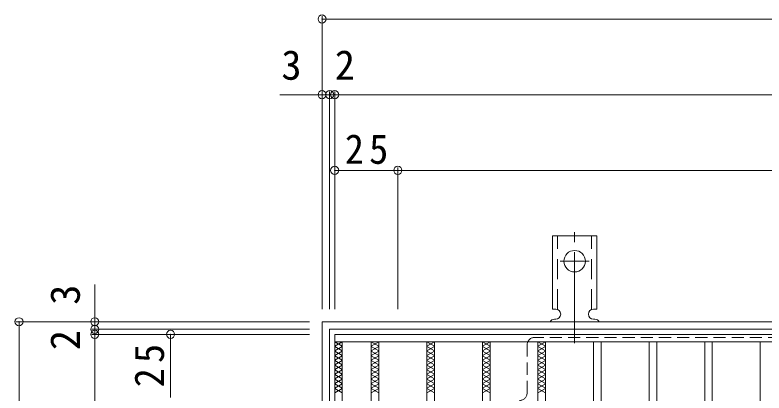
# Model space of a CAD drawing. Units: millimetres at full size, sheet at 1:4. Extents: x -859 to 1069, y -781 to 707.
# Drawn here: x -846.3 to -549.7, y 544.9 to 694.8 of the extents above; entities that cross this region are included whole.
import ezdxf
from ezdxf.enums import TextEntityAlignment as Align

# ---------------------------------------------------------------- set-up
doc = ezdxf.new("R2010")
doc.units = ezdxf.units.MM
doc.header["$LTSCALE"] = 4
doc.header["$PDMODE"] = 32
doc.header["$PDSIZE"] = 3.2
for name, pattern in [('CHAIN2', [12, 9, -1, 1, -1]), ('DASHED1', [1.8, 1.2, -0.6]), ('DASHED2', [3, 2, -1])]:
    doc.linetypes.add(name, pattern=pattern)
for name, color, linetype, lineweight in [('A-1_躯体', 3, 'Continuous', 9), ('A-2_仕上', 3, 'Continuous', 9), ('A-4_その他', 7, 'Continuous', 9), ('A-7_ハッチ', 2, 'Continuous', 9), ('A-9_ｸｳﾁｮｳｷ', 6, 'Continuous', 9), ('A-A_ﾊｯﾁ-ﾜｸ', 3, 'Continuous', 9)]:
    doc.layers.add(name, color=color, linetype=linetype, lineweight=lineweight)
doc.styles.add('ＭＳ ゴシック', font='')
doc.styles.get('ＭＳ ゴシック').set_extended_font_data('MS Gothic')

msp = doc.modelspace()

# ---------------------------------------------------------------- linework, layer by layer
at = {"layer": 'A-1_躯体', "color": 2}
for p, q in [((-724.713, 573.162), (-264.713, 573.162)), ((-724.713, 113.162), (-724.713, 573.162)), ((-721.713, 570.162), (-267.713, 570.162)), ((-721.713, 116.162), (-721.713, 570.162))]:
    msp.add_line(p, q, dxfattribs=at)
at = {"layer": 'A-2_仕上'}
for p, q in [((-719.713, 568.162), (-269.713, 568.162)), ((-719.713, 565.162), (-269.713, 565.162)), ((-716.713, 565.162), (-716.713, 121.162)), ((-705.213, 565.162), (-705.213, 121.162)), ((-702.213, 565.162), (-702.213, 121.162)), ((-683.213, 565.162), (-683.213, 121.162)), ((-680.213, 565.162), (-680.213, 121.162)), ((-661.213, 565.162), (-661.213, 121.162)), ((-658.213, 565.162), (-658.213, 121.162)), ((-639.213, 565.162), (-639.213, 121.162)), ((-636.213, 565.162), (-636.213, 121.162)), ((-617.213, 565.162), (-617.213, 121.162)), ((-614.213, 565.162), (-614.213, 121.162)), ((-595.213, 565.162), (-595.213, 121.162)), ((-592.213, 565.162), (-592.213, 121.162)), ((-573.213, 565.162), (-573.213, 121.162)), ((-570.213, 565.162), (-570.213, 121.162)), ((-551.213, 565.162), (-551.213, 121.162))]:
    msp.add_line(p, q, dxfattribs=at)
msp.add_lwpolyline([(-719.713, 568.162), (-719.713, 118.162), (-269.713, 118.162)], dxfattribs=at)
at = {"layer": 'A-4_その他'}
for p, q in [((-724.713, 694.362), (-724.713, 578.162)), ((-724.713, 693.162), (-264.713, 693.162)), ((-741.393, 663.162), (-721.713, 663.162)), ((-721.713, 664.362), (-721.713, 578.162)), ((-721.713, 663.162), (-719.713, 663.162)), ((-719.713, 664.362), (-719.713, 578.162)), ((-719.713, 663.162), (-269.713, 663.162)), ((-694.713, 633.162), (-719.713, 633.162)), ((-694.713, 634.362), (-694.713, 578.162)), ((-694.713, 633.162), (-294.713, 633.162)), ((-814.713, 587.926), (-814.713, 570.162)), ((-845.913, 573.162), (-729.713, 573.162)), ((-844.713, 573.162), (-844.713, 113.162)), ((-815.913, 570.162), (-729.713, 570.162)), ((-814.713, 570.162), (-814.713, 568.162)), ((-815.913, 568.162), (-729.713, 568.162)), ((-814.713, 568.162), (-814.713, 118.162)), ((-784.713, 543.162), (-784.713, 568.162))]:
    msp.add_line(p, q, dxfattribs=at)
for p in [(-724.713, 693.162), (-724.713, 663.162), (-721.713, 663.162), (-719.713, 663.162), (-719.713, 633.162), (-694.713, 633.162), (-844.713, 573.162), (-814.713, 573.162), (-814.713, 570.162), (-814.713, 568.162), (-784.713, 568.162)]:
    msp.add_point(p, dxfattribs=at)
at = {"layer": 'A-7_ハッチ', "linetype": 'DASHED1'}
for p, q in [((-348.914, 566.966), (-640.512, 566.966)), ((-643.512, 544.966), (-643.512, 563.966))]:
    msp.add_line(p, q, dxfattribs=at)
for centre, start, end in [((-640.512, 563.966), 90, 180), ((-646.512, 544.966), 270, 0)]:
    msp.add_arc(centre, 3, start, end, dxfattribs=at)
at = {"layer": 'A-9_ｸｳﾁｮｳｷ'}
for p, q in [((-719.713, 565.162), (-716.713, 563.43)), ((-716.713, 565.162), (-719.713, 563.43)), ((-705.213, 565.162), (-702.213, 563.43)), ((-702.213, 565.162), (-705.213, 563.43)), ((-683.213, 565.162), (-680.213, 563.43)), ((-680.213, 565.162), (-683.213, 563.43)), ((-661.213, 565.162), (-658.213, 563.43)), ((-658.213, 565.162), (-661.213, 563.43)), ((-639.213, 565.162), (-636.213, 563.43)), ((-636.213, 565.162), (-639.213, 563.43)), ((-719.713, 563.315), (-716.713, 561.583)), ((-716.713, 563.315), (-719.713, 561.583)), ((-719.713, 561.467), (-716.713, 559.735)), ((-716.713, 561.467), (-719.713, 559.735)), ((-705.213, 563.315), (-702.213, 561.583)), ((-702.213, 563.315), (-705.213, 561.583)), ((-705.213, 561.467), (-702.213, 559.735)), ((-702.213, 561.467), (-705.213, 559.735)), ((-683.213, 563.315), (-680.213, 561.583)), ((-680.213, 563.315), (-683.213, 561.583)), ((-683.213, 561.467), (-680.213, 559.735)), ((-680.213, 561.467), (-683.213, 559.735)), ((-661.213, 563.315), (-658.213, 561.583)), ((-658.213, 563.315), (-661.213, 561.583)), ((-661.213, 561.467), (-658.213, 559.735)), ((-658.213, 561.467), (-661.213, 559.735)), ((-639.213, 563.315), (-636.213, 561.583)), ((-636.213, 563.315), (-639.213, 561.583)), ((-639.213, 561.467), (-636.213, 559.735)), ((-636.213, 561.467), (-639.213, 559.735)), ((-719.713, 559.62), (-716.713, 557.887)), ((-716.713, 559.62), (-719.713, 557.887)), ((-719.713, 557.772), (-716.713, 556.04)), ((-716.713, 557.772), (-719.713, 556.04)), ((-705.213, 559.62), (-702.213, 557.887)), ((-702.213, 559.62), (-705.213, 557.887)), ((-705.213, 557.772), (-702.213, 556.04)), ((-702.213, 557.772), (-705.213, 556.04)), ((-683.213, 559.62), (-680.213, 557.887)), ((-680.213, 559.62), (-683.213, 557.887)), ((-683.213, 557.772), (-680.213, 556.04)), ((-680.213, 557.772), (-683.213, 556.04)), ((-661.213, 559.62), (-658.213, 557.887)), ((-658.213, 559.62), (-661.213, 557.887)), ((-661.213, 557.772), (-658.213, 556.04)), ((-658.213, 557.772), (-661.213, 556.04)), ((-639.213, 559.62), (-636.213, 557.887)), ((-636.213, 559.62), (-639.213, 557.887)), ((-639.213, 557.772), (-636.213, 556.04)), ((-636.213, 557.772), (-639.213, 556.04)), ((-719.713, 555.924), (-716.713, 554.192)), ((-716.713, 555.924), (-719.713, 554.192)), ((-705.213, 555.924), (-702.213, 554.192)), ((-702.213, 555.924), (-705.213, 554.192)), ((-683.213, 555.924), (-680.213, 554.192)), ((-680.213, 555.924), (-683.213, 554.192)), ((-661.213, 555.924), (-658.213, 554.192)), ((-658.213, 555.924), (-661.213, 554.192)), ((-639.213, 555.924), (-636.213, 554.192)), ((-636.213, 555.924), (-639.213, 554.192)), ((-719.713, 554.077), (-716.713, 552.345)), ((-716.713, 554.077), (-719.713, 552.345)), ((-716.713, 552.229), (-719.713, 550.497)), ((-719.713, 552.229), (-716.713, 550.497)), ((-705.213, 554.077), (-702.213, 552.345)), ((-702.213, 554.077), (-705.213, 552.345)), ((-702.213, 552.229), (-705.213, 550.497)), ((-705.213, 552.229), (-702.213, 550.497)), ((-683.213, 554.077), (-680.213, 552.345)), ((-680.213, 554.077), (-683.213, 552.345)), ((-680.213, 552.229), (-683.213, 550.497)), ((-683.213, 552.229), (-680.213, 550.497)), ((-661.213, 554.077), (-658.213, 552.345)), ((-658.213, 554.077), (-661.213, 552.345)), ((-658.213, 552.229), (-661.213, 550.497)), ((-661.213, 552.229), (-658.213, 550.497)), ((-639.213, 554.077), (-636.213, 552.345)), ((-636.213, 554.077), (-639.213, 552.345)), ((-636.213, 552.229), (-639.213, 550.497)), ((-639.213, 552.229), (-636.213, 550.497)), ((-719.713, 550.382), (-716.713, 548.65)), ((-716.713, 550.382), (-719.713, 548.65)), ((-705.213, 550.382), (-702.213, 548.65)), ((-702.213, 550.382), (-705.213, 548.65)), ((-683.213, 550.382), (-680.213, 548.65)), ((-680.213, 550.382), (-683.213, 548.65)), ((-661.213, 550.382), (-658.213, 548.65)), ((-658.213, 550.382), (-661.213, 548.65)), ((-639.213, 550.382), (-636.213, 548.65)), ((-636.213, 550.382), (-639.213, 548.65)), ((-719.713, 548.534), (-716.713, 546.802)), ((-716.713, 548.534), (-719.713, 546.802)), ((-719.713, 546.687), (-716.713, 544.955)), ((-716.713, 546.687), (-719.713, 544.955)), ((-705.213, 548.534), (-702.213, 546.802)), ((-702.213, 548.534), (-705.213, 546.802)), ((-705.213, 546.687), (-702.213, 544.955)), ((-702.213, 546.687), (-705.213, 544.955)), ((-683.213, 548.534), (-680.213, 546.802)), ((-680.213, 548.534), (-683.213, 546.802)), ((-683.213, 546.687), (-680.213, 544.955)), ((-680.213, 546.687), (-683.213, 544.955)), ((-661.213, 548.534), (-658.213, 546.802)), ((-658.213, 548.534), (-661.213, 546.802)), ((-661.213, 546.687), (-658.213, 544.955)), ((-658.213, 546.687), (-661.213, 544.955)), ((-639.213, 548.534), (-636.213, 546.802)), ((-636.213, 548.534), (-639.213, 546.802)), ((-639.213, 546.687), (-636.213, 544.955)), ((-636.213, 546.687), (-639.213, 544.955))]:
    msp.add_line(p, q, dxfattribs=at)
at = {"layer": 'A-A_ﾊｯﾁ-ﾜｸ', "color": 7, "linetype": 'CHAIN2'}
for p, q in [((-624.713, 564.694), (-624.713, 612.095)), ((-630.489, 597.162), (-618.937, 597.162))]:
    msp.add_line(p, q, dxfattribs=at)
at = {"layer": 'A-A_ﾊｯﾁ-ﾜｸ'}
for p, q in [((-633.463, 578.162), (-633.463, 607.162)), ((-615.963, 607.162), (-633.463, 607.162)), ((-615.963, 578.162), (-615.963, 607.162)), ((-633.463, 578.162), (-632.213, 578.162)), ((-615.963, 578.162), (-617.213, 578.162)), ((-632.713, 574.162), (-632.213, 574.162)), ((-617.218, 574.162), (-616.704, 574.162))]:
    msp.add_line(p, q, dxfattribs=at)
at = {"layer": 'A-A_ﾊｯﾁ-ﾜｸ', "linetype": 'DASHED2'}
for p, q in [((-631.463, 578.016), (-631.463, 607.162)), ((-617.963, 578.016), (-617.963, 607.162))]:
    msp.add_line(p, q, dxfattribs=at)
at = {"layer": 'A-A_ﾊｯﾁ-ﾜｸ'}
msp.add_circle((-624.713, 597.162), 4.25, dxfattribs=at)
for centre, start, end in [((-632.213, 576.162), 270, 90), ((-617.213, 576.162), 90, 269.86671), ((-632.713, 572.162), 90.27597, 150.00049), ((-616.713, 572.162), 29.99928, 89.75838)]:
    msp.add_arc(centre, 2, start, end, dxfattribs=at)

# ---------------------------------------------------------------- texts
at = {"layer": 'A-4_その他', "color": 2, "style": 'ＭＳ ゴシック'}
for s, p in [('3', (-740.842, 665.562)), ('2', (-719.671, 665.562))]:
    msp.add_text(s, height=11.73, dxfattribs=at).set_placement(p, align=Align.BOTTOM_LEFT)
for s, p in [('3', (-817.113, 579.887)), ('2', (-817.113, 561.926))]:
    msp.add_text(s, height=11.73, rotation=90, dxfattribs=at).set_placement(p, align=Align.BOTTOM_LEFT)
at = {"layer": 'A-4_その他', "color": 2, "insert": (-715.713, 635.562), "char_height": 11.73, "attachment_point": 7, "style": 'ＭＳ ゴシック'}
msp.add_mtext('\\T1.27;\\W0.95;25', dxfattribs=at)
at = {"layer": 'A-4_その他', "color": 2, "insert": (-787.113, 547.162), "char_height": 11.73, "attachment_point": 7, "rotation": 90, "style": 'ＭＳ ゴシック'}
msp.add_mtext('\\T1.27;\\W0.95;25', dxfattribs=at)

doc.saveas('drawing.dxf')
